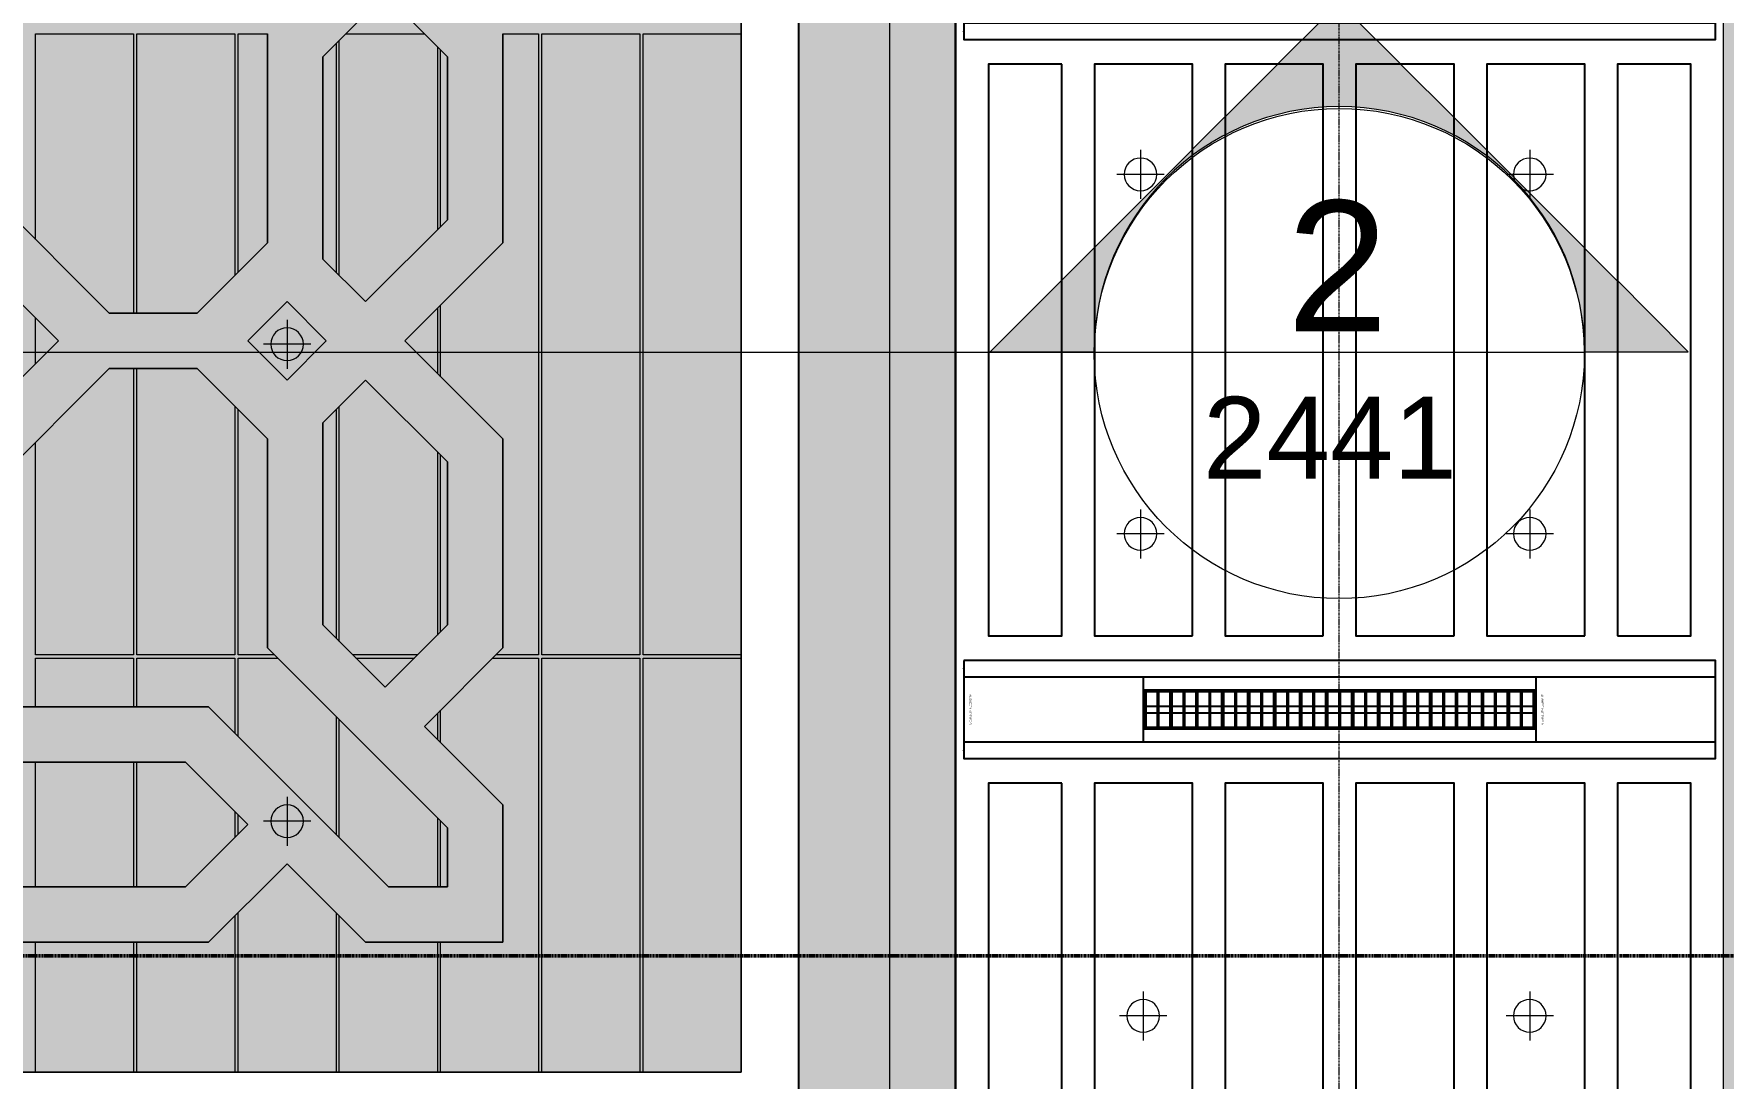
# Model space of a CAD drawing. Header units: millimetres. Extents: x -794334 to -714814, y -17806 to 22403.
# Drawn here: x -771477 to -766307, y 4766 to 7962 of the extents above; entities that cross this region are included whole.
import ezdxf
from ezdxf.enums import TextEntityAlignment as Align
from ezdxf.xclip import XClip

# ---------------------------------------------------------------- set-up
doc = ezdxf.new("R2010")
doc.units = ezdxf.units.MM
doc.header["$XCLIPFRAME"] = 0
doc.linetypes.add('DPA_Grid _ Level 100', pattern=[10, 5.5, -1.6, 1.3, -1.6])
for name, color, linetype in [('000 - WIPEOUT', 250, 'Continuous'), ('001 - ASCESSORIES', 251, 'Continuous'), ('A04_TUBE SERIES', 2, 'Continuous'), ('A11_ALU.SOLID SHEET', 2, 'Continuous')]:
    doc.layers.add(name, color=color, linetype=linetype)
for name, color, linetype, lineweight in [('A-ANNO-NOTE', 3, 'Continuous', 25), ('A-CLNG', 2, 'Continuous', 9), ('A-CLNG-PATT', 2, 'Continuous', 9), ('A-DETL-GENF', 2, 'Continuous', 9), ('A-GENM', 1, 'Continuous', 9), ('E-LITE-EQPM', 2, 'Continuous', 9), ('G-ANNO-SECL', 3, 'Continuous', 9), ('S-GRID', 251, 'Continuous', 9)]:
    doc.layers.add(name, color=color, linetype=linetype, lineweight=lineweight)
doc.styles.add('Arial', font='arial.ttf', dxfattribs={"height": 400})
doc.styles.add('Arial_1', font='arial.ttf', dxfattribs={"height": 250})

# ---------------------------------------------------------------- blocks, each defined once
blk = doc.blocks.new('DPA_AN_Section Line - UP-Left-16261544-4252-01 ENLARGED CONCOURSE LEVEL - REFLECTED CEILING PLAN - SHEET 3')
at = {"layer": 'A-ANNO-NOTE', "lineweight": 9}
h = blk.add_hatch(color=256, dxfattribs=at)
edge = h.paths.add_edge_path()
edge.add_arc((0, -0.028), 7.5, 180, 360)
edge.add_line((7.5, -0.028), (10.682, -0.028))
edge.add_line((10.682, -0.028), (0, -10.71))
edge.add_line((0, -10.71), (-10.682, -0.028))
edge.add_line((-10.682, -0.028), (-7.5, -0.028))
at = {"layer": 'A-ANNO-NOTE', "lineweight": 18}
for p, q in [((-7.5, 0), (7.5, 0)), ((-7.5, -0.028), (-10.682, -0.028)), ((-10.682, -0.028), (0, -10.71)), ((0, -10.71), (10.682, -0.028)), ((10.682, -0.028), (7.5, -0.028))]:
    blk.add_line(p, q, dxfattribs=at)
at = {"layer": 'A-ANNO-NOTE', "lineweight": 9}
blk.add_line((7.5, 0), (105, 0), dxfattribs=at)
at = {"layer": 'A-ANNO-NOTE', "lineweight": 18}
blk.add_circle((0, 0.028), 7.5, dxfattribs=at)
blk.add_arc((0, -0.028), 7.5, 180, 360, dxfattribs=at)
blk = doc.blocks.new('*U804')
at = {"layer": 'S-GRID', "linetype": 'DPA_Grid _ Level 100'}
blk.add_line((11400, -21385.5), (11400, 16671.4), dxfattribs=at)
blk = doc.blocks.new('PP19 Double Pattern Feature Ceiling - Type 1-18939262-4252-01 ENLARGED CONCOURSE LEVEL - REFLECTED CEILING PLAN - SHEET 3')
at = {"layer": 'A-GENM'}
h = blk.add_hatch(color=256, dxfattribs=at)
h.paths.add_polyline_path([(269.1, -1809.1), (1028.8, -1809.1), (1268.9, -1569), (1509.1, -1809.1), (2268.8, -1809.1), (2508.9, -1569), (2749.1, -1809.1), (3169.3, -1809.1), (3169.3, -1388.9), (2929.1, -1148.8), (3169.3, -908.7), (3169.3, -269), (2869.1, 31.2), (3169.3, 331.3), (3169.3, 971), (2929.1, 1211.2), (3169.3, 1451.3), (3169.3, 1871.5), (2749.1, 1871.5), (2508.9, 1631.4), (2268.8, 1871.5), (1509.1, 1871.5), (1268.9, 1631.4), (1028.8, 1871.5), (269.1, 1871.5), (28.9, 1631.4), (-211.2, 1871.5), (-970.9, 1871.5), (-1211.1, 1631.4), (-1451.2, 1871.5), (-2210.9, 1871.5), (-2451.1, 1631.4), (-2691.2, 1871.5), (-3111.4, 1871.5), (-3111.4, 1451.3), (-2871.3, 1211.2), (-3111.4, 971), (-3111.4, 331.3), (-2811.2, 31.2), (-3111.4, -269), (-3111.4, -908.7), (-2871.3, -1148.8), (-3111.4, -1388.9), (-3111.4, -1809.1), (-2691.2, -1809.1), (-2451.1, -1569), (-2210.9, -1809.1), (-1451.2, -1809.1), (-1211.1, -1569), (-970.9, -1809.1), (-211.2, -1809.1), (28.9, -1569), (103.9, -1643.9)])
h.paths.add_polyline_path([(339.4, -1639.3), (149, -1448.9), (339.4, -1258.5), (958.5, -1258.5), (1148.9, -1448.9), (958.5, -1639.3)])
h.paths.add_polyline_path([(2198.5, -1639.3), (1579.4, -1639.3), (1389, -1448.9), (1579.4, -1258.5), (2198.5, -1258.5), (2388.9, -1448.9), (2275.9, -1561.9)])
h.paths.add_polyline_path([(-1521.5, -1639.3), (-2140.6, -1639.3), (-2331, -1448.9), (-2140.6, -1258.5), (-1521.5, -1258.5), (-1331.1, -1448.9)])
h.paths.add_polyline_path([(-900.6, -1639.3), (-1091, -1448.9), (-900.6, -1258.5), (-281.5, -1258.5), (-91.1, -1448.9), (-281.5, -1639.3)])
h.paths.add_polyline_path([(2819.4, -1639.3), (2268.8, -1088.8), (1629.1, -1088.8), (1353.8, -813.5), (1353.8, -664.3), (1964.4, -53.7), (2233.7, -53.7), (2448.9, -269), (2448.9, -908.7), (2999.5, -1459.2), (2999.5, -1639.3)])
h.paths.add_polyline_path([(-2761.5, -1639.3), (-2941.6, -1639.3), (-2941.6, -1459.2), (-2391, -908.7), (-2391, -269), (-2175.8, -53.7), (-1906.5, -53.7), (-1295.9, -664.3), (-1295.9, -813.5), (-1571.2, -1088.8), (-2210.9, -1088.8)])
h.paths.add_polyline_path([(1268.9, -1328.9), (1088.9, -1148.8), (1268.9, -968.7), (1449, -1148.8)])
h.paths.add_polyline_path([(-1211.1, -1328.9), (-1391.1, -1148.8), (-1211.1, -968.7), (-1031, -1148.8)])
h.paths.add_polyline_path([(28.9, -1328.9), (-151.1, -1148.8), (28.9, -968.7), (209, -1148.8), (103.9, -1254)])
h.paths.add_polyline_path([(908.8, -1088.8), (389.1, -1088.8), (113.8, -813.5), (113.8, -583.7), (608.6, -88.9), (1184.1, -664.3), (1184.1, -813.5)])
h.paths.add_polyline_path([(-331.2, -1088.8), (-850.9, -1088.8), (-1126.2, -813.5), (-1126.2, -664.3), (-550.7, -88.9), (-55.9, -583.7), (-55.9, -813.5)])
h.paths.add_polyline_path([(2809.1, -1028.7), (2618.7, -838.3), (2618.7, -219.2), (2749.1, -88.9), (2999.5, -339.3), (2999.5, -838.3)])
h.paths.add_polyline_path([(-2751.2, -1028.7), (-2941.6, -838.3), (-2941.6, -339.3), (-2691.2, -88.9), (-2560.8, -219.2), (-2560.8, -838.3)])
h.paths.add_polyline_path([(1268.9, -509.1), (728.7, 31.2), (1268.9, 571.4), (1809.2, 31.2)])
h.paths.add_polyline_path([(-1211.1, -509.1), (-1751.3, 31.2), (-1211.1, 571.4), (-670.8, 31.2)])
h.paths.add_polyline_path([(28.9, -428.4), (-430.7, 31.2), (28.9, 490.8), (488.6, 31.2), (103.9, -353.5)])
h.paths.add_polyline_path([(2508.9, -88.9), (2388.9, 31.2), (2508.9, 151.2), (2629, 31.2)])
h.paths.add_polyline_path([(-2451.1, -88.9), (-2571.1, 31.2), (-2451.1, 151.2), (-2331, 31.2)])
h.paths.add_polyline_path([(1964.4, 116.1), (1353.8, 726.7), (1353.8, 875.8), (1629.1, 1151.1), (2268.8, 1151.1), (2819.4, 1701.7), (2999.5, 1701.7), (2999.5, 1521.6), (2448.9, 971), (2448.9, 331.3), (2233.7, 116.1)])
h.paths.add_polyline_path([(-2068.2, 116.1), (-2175.8, 116.1), (-2391, 331.3), (-2391, 971), (-2941.6, 1521.6), (-2941.6, 1701.7), (-2761.5, 1701.7), (-2210.9, 1151.1), (-1571.2, 1151.1), (-1295.9, 875.8), (-1295.9, 726.7), (-1906.5, 116.1)])
h.paths.add_polyline_path([(608.6, 151.2), (113.8, 646), (113.8, 875.8), (389.1, 1151.1), (908.8, 1151.1), (1184.1, 875.8), (1184.1, 726.7)])
h.paths.add_polyline_path([(2749.1, 151.2), (2618.7, 281.6), (2618.7, 900.7), (2809.1, 1091.1), (2999.5, 900.7), (2999.5, 401.7)])
h.paths.add_polyline_path([(-550.7, 151.2), (-1126.2, 726.7), (-1126.2, 875.8), (-850.9, 1151.1), (-331.2, 1151.1), (-55.9, 875.8), (-55.9, 646)])
h.paths.add_polyline_path([(-2691.2, 151.2), (-2941.6, 401.7), (-2941.6, 900.7), (-2751.2, 1091.1), (-2560.8, 900.7), (-2560.8, 281.6)])
h.paths.add_polyline_path([(1268.9, 1031.1), (1088.9, 1211.2), (1268.9, 1391.2), (1449, 1211.2)])
h.paths.add_polyline_path([(28.9, 1031.1), (-151.1, 1211.2), (28.9, 1391.2), (209, 1211.2), (103.9, 1106)])
h.paths.add_polyline_path([(-1211.1, 1031.1), (-1391.1, 1211.2), (-1211.1, 1391.2), (-1031, 1211.2)])
h.paths.add_polyline_path([(339.4, 1320.9), (149, 1511.3), (339.4, 1701.7), (958.5, 1701.7), (1148.9, 1511.3), (958.5, 1320.9)])
h.paths.add_polyline_path([(2198.5, 1320.9), (1579.4, 1320.9), (1389, 1511.3), (1579.4, 1701.7), (2198.5, 1701.7), (2388.9, 1511.3), (2275.9, 1398.3)])
h.paths.add_polyline_path([(-281.5, 1320.9), (-900.6, 1320.9), (-1091, 1511.3), (-900.6, 1701.7), (-281.5, 1701.7), (-91.1, 1511.3)])
h.paths.add_polyline_path([(-2140.6, 1320.9), (-2331, 1511.3), (-2140.6, 1701.7), (-1521.5, 1701.7), (-1331.1, 1511.3), (-1521.5, 1320.9), (-2068.2, 1320.9)])
for p, q in [((2618.7, 900.7), (2809.1, 1091.1)), ((2809.1, 1091.1), (2618.7, 900.7)), ((2809.1, 1091.1), (2999.5, 900.7)), ((2999.5, 900.7), (2809.1, 1091.1)), ((2448.9, 971), (2448.9, 331.3)), ((2448.9, 331.3), (2448.9, 971)), ((3169.3, 331.3), (3169.3, 971)), ((3169.3, 971), (3169.3, 331.3)), ((2618.7, 281.6), (2618.7, 900.7)), ((2618.7, 900.7), (2618.7, 281.6)), ((2999.5, 900.7), (2999.5, 401.7)), ((2999.5, 401.7), (2999.5, 900.7)), ((1964.4, 116.1), (1353.8, 726.7)), ((1353.8, 726.7), (1964.4, 116.1)), ((1268.9, 571.4), (1809.2, 31.2)), ((1809.2, 31.2), (1268.9, 571.4)), ((2999.5, 401.7), (2749.1, 151.2)), ((2749.1, 151.2), (2999.5, 401.7)), ((2448.9, 331.3), (2233.7, 116.1)), ((2233.7, 116.1), (2448.9, 331.3)), ((2869.1, 31.2), (3169.3, 331.3)), ((3169.3, 331.3), (2869.1, 31.2)), ((2749.1, 151.2), (2618.7, 281.6)), ((2618.7, 281.6), (2749.1, 151.2)), ((2233.7, 116.1), (1964.4, 116.1)), ((1964.4, 116.1), (2233.7, 116.1)), ((2388.9, 31.2), (2508.9, 151.2)), ((2508.9, 151.2), (2388.9, 31.2)), ((2508.9, 151.2), (2629, 31.2)), ((2629, 31.2), (2508.9, 151.2)), ((1809.2, 31.2), (1268.9, -509.1)), ((1268.9, -509.1), (1809.2, 31.2)), ((2508.9, -88.9), (2388.9, 31.2)), ((2388.9, 31.2), (2508.9, -88.9)), ((2629, 31.2), (2508.9, -88.9)), ((2508.9, -88.9), (2629, 31.2)), ((3169.3, -269), (2869.1, 31.2)), ((2869.1, 31.2), (3169.3, -269)), ((1353.8, -664.3), (1964.4, -53.7)), ((1964.4, -53.7), (1353.8, -664.3)), ((1964.4, -53.7), (2233.7, -53.7)), ((2233.7, -53.7), (1964.4, -53.7)), ((2233.7, -53.7), (2448.9, -269)), ((2448.9, -269), (2233.7, -53.7)), ((2618.7, -219.2), (2749.1, -88.9)), ((2749.1, -88.9), (2618.7, -219.2)), ((2749.1, -88.9), (2999.5, -339.3)), ((2999.5, -339.3), (2749.1, -88.9)), ((2618.7, -838.3), (2618.7, -219.2)), ((2618.7, -219.2), (2618.7, -838.3)), ((2448.9, -269), (2448.9, -908.7)), ((2448.9, -908.7), (2448.9, -269)), ((3169.3, -908.7), (3169.3, -269)), ((3169.3, -269), (3169.3, -908.7)), ((2999.5, -339.3), (2999.5, -838.3)), ((2999.5, -838.3), (2999.5, -339.3)), ((2809.1, -1028.7), (2618.7, -838.3)), ((2618.7, -838.3), (2809.1, -1028.7)), ((2999.5, -838.3), (2809.1, -1028.7)), ((2809.1, -1028.7), (2999.5, -838.3)), ((2448.9, -908.7), (2999.5, -1459.2)), ((2999.5, -1459.2), (2448.9, -908.7)), ((2929.1, -1148.8), (3169.3, -908.7)), ((3169.3, -908.7), (2929.1, -1148.8)), ((2268.8, -1088.8), (1629.1, -1088.8)), ((1629.1, -1088.8), (2268.8, -1088.8)), ((2819.4, -1639.3), (2268.8, -1088.8)), ((2268.8, -1088.8), (2819.4, -1639.3)), ((3169.3, -1388.9), (2929.1, -1148.8)), ((2929.1, -1148.8), (3169.3, -1388.9)), ((1579.4, -1258.5), (2198.5, -1258.5)), ((2198.5, -1258.5), (1579.4, -1258.5)), ((2198.5, -1258.5), (2388.9, -1448.9)), ((2388.9, -1448.9), (2198.5, -1258.5)), ((3169.3, -1809.1), (3169.3, -1388.9)), ((3169.3, -1388.9), (3169.3, -1809.1)), ((2388.9, -1448.9), (2198.5, -1639.3)), ((2198.5, -1639.3), (2388.9, -1448.9)), ((2999.5, -1459.2), (2999.5, -1639.3)), ((2999.5, -1639.3), (2999.5, -1459.2)), ((2268.8, -1809.1), (2508.9, -1569)), ((2508.9, -1569), (2268.8, -1809.1)), ((2508.9, -1569), (2749.1, -1809.1)), ((2749.1, -1809.1), (2508.9, -1569)), ((2198.5, -1639.3), (1579.4, -1639.3)), ((1579.4, -1639.3), (2198.5, -1639.3)), ((2999.5, -1639.3), (2819.4, -1639.3)), ((2819.4, -1639.3), (2999.5, -1639.3)), ((1509.1, -1809.1), (2268.8, -1809.1)), ((2268.8, -1809.1), (1509.1, -1809.1)), ((2749.1, -1809.1), (3169.3, -1809.1)), ((3169.3, -1809.1), (2749.1, -1809.1))]:
    blk.add_line(p, q, dxfattribs=at)
blk = doc.blocks.new('Curved Concourse Ceiling5 - Curved Concourse Ceiling-12515229-4252-01 ENLARGED CONCOURSE LEVEL - REFLECTED CEILING PLAN - SHEET 3')
at = {"layer": 'A-GENM'}
h = blk.add_hatch(color=256, dxfattribs=at)
h.paths.add_polyline_path([(-768763.3, 4129), (-768657.5, 4129), (-768657.5, 9894), (-777707.5, 9894), (-777707.4, 4129), (-769849.3, 4129)])
h.paths.add_polyline_path([(-768857.5, 4329), (-777507.5, 4329), (-777507.5, 9694), (-768857.5, 9694), (-768857.5, 4419.9)])
blk.add_hatch(color=256, dxfattribs=at).paths.add_polyline_path([(-768857.5, 4329), (-768857.5, 9694), (-769137.5, 9414), (-769137.5, 4609), (-768896, 4367.5)])
for p, q in [((-768657.5, 9894), (-768657.5, 4129)), ((-768657.5, 4129), (-768657.5, 9894)), ((-768857.5, 4329), (-768857.5, 9694)), ((-768857.5, 4329), (-768857.5, 9694)), ((-769137.5, 9414), (-769137.5, 4609)), ((-769137.5, 4609), (-769137.5, 9414))]:
    blk.add_line(p, q, dxfattribs=at)
blk = doc.blocks.new('Curved Concourse Ceiling6 - Curved Concourse Ceiling-12515612-4252-01 ENLARGED CONCOURSE LEVEL - REFLECTED CEILING PLAN - SHEET 3')
at = {"layer": 'A-GENM'}
h = blk.add_hatch(color=256, dxfattribs=at)
h.paths.add_polyline_path([(-757257.5, 4129), (-757257.5, 9894), (-766307.5, 9893.7), (-766307.4, 4129), (-757903.1, 4129)])
h.paths.add_polyline_path([(-757903.1, 4329), (-766107.5, 4329), (-766107.5, 9694), (-757457.5, 9694), (-757457.5, 4329)])
blk.add_line((-766307.5, 9894), (-766307.5, 4129), dxfattribs=at)
blk.add_line((-766307.5, 9894), (-766307.5, 4129), dxfattribs=at)
blk = doc.blocks.new('*U1029')
at = {"layer": 'A-CLNG-PATT', "lineweight": 25}
h = blk.add_hatch(dxfattribs=at)
h.set_pattern_fill('FP_7', color=256, style=0, pattern_type=2)
h.set_pattern_definition([(270.014, (32547.63, -8158.4), (155.663, -155.587), [37.733, -273.517]), (270.014, (32527.63, -8150.12), (155.663, -155.587), [46.017, -265.233]), (180.014, (32593.66, -8216.12), (-155.663, 155.587), [46.017, -265.233]), (180.014, (32585.37, -8196.12), (-155.663, 155.587), [37.733, -273.517]), (225.014, (32601.3, -8180.18), (-155.663, 155.587), [22.539, -197.548]), (225.014, (32615.45, -8194.32), (-155.663, 155.587), [30.823, -189.264]), (135.014, (32637.25, -8216.11), (155.587, 155.663), [30.823, -189.264]), (135.014, (32645.53, -8196.1), (155.587, 155.663), [22.539, -197.548]), (180.014, (32683.26, -8196.1), (-155.663, 155.587), [37.733, -273.517]), (180.014, (32683.27, -8216.1), (-155.663, 155.587), [46.017, -265.233]), (270.014, (32703.25, -8150.08), (155.663, -155.587), [46.017, -265.233]), (270.014, (32683.25, -8158.37), (155.663, -155.587), [37.733, -273.517]), (135.014, (32683.25, -8158.37), (155.587, 155.663), [22.539, -197.548]), (135.014, (32703.25, -8150.08), (155.587, 155.663), [30.823, -189.264]), (225.014, (32703.24, -8106.49), (-155.663, 155.587), [30.823, -189.264]), (225.014, (32683.24, -8098.2), (-155.663, 155.587), [22.539, -197.548]), (270.014, (32683.23, -8060.47), (155.663, -155.587), [37.733, -273.517]), (270.014, (32703.23, -8060.47), (155.663, -155.587), [46.017, -265.233]), (180.014, (32683.23, -8040.47), (-155.663, 155.587), [46.017, -265.233]), (180.014, (32683.23, -8060.47), (-155.663, 155.587), [37.733, -273.517]), (225.014, (32645.5, -8060.48), (-155.663, 155.587), [22.539, -197.548]), (225.014, (32637.2, -8040.49), (-155.663, 155.587), [30.823, -189.264]), (315.014, (32593.62, -8040.5), (155.587, 155.663), [30.823, -189.264]), (315.014, (32585.34, -8060.5), (155.587, 155.663), [22.539, -197.548]), (180.014, (32585.34, -8060.5), (-155.663, 155.587), [37.733, -273.517]), (180.014, (32593.62, -8040.5), (-155.663, 155.587), [46.017, -265.233]), (270.014, (32527.6, -8060.51), (155.663, -155.587), [46.017, -265.233]), (270.014, (32547.6, -8060.5), (155.663, -155.587), [37.733, -273.517]), (315.014, (32547.61, -8098.24), (155.587, 155.663), [22.539, -197.548]), (315.014, (32527.62, -8106.53), (155.587, 155.663), [30.823, -189.264]), (225.014, (32549.42, -8128.32), (-155.663, 155.587), [30.823, -189.264]), (225.014, (32563.56, -8142.46), (-155.663, 155.587), [22.539, -197.548]), (225.014, (32601.28, -8076.43), (-155.663, 155.587), [53.362, -166.725]), (225.014, (32615.42, -8090.57), (-155.663, 155.587), [53.362, -166.725]), (225.014, (32653.17, -8128.3), (-155.663, 155.587), [53.362, -166.725]), (225.014, (32667.31, -8142.43), (-155.663, 155.587), [53.362, -166.725]), (315.014, (32563.56, -8142.46), (155.587, 155.663), [53.362, -166.725]), (315.014, (32577.7, -8128.31), (155.587, 155.663), [53.362, -166.725]), (135.014, (32653.17, -8128.3), (155.587, 155.663), [53.362, -166.725]), (135.014, (32667.3, -8114.15), (155.587, 155.663), [53.362, -166.725])])
h.paths.add_polyline_path([(1829.9, 1205), (9569.9, 1205), (9569.9, 5660), (1829.9, 5660), (1829.9, 1504.9)])
h.paths.add_polyline_path([(7180.2, 1602.8), (6940.1, 1842.9), (6700, 1602.8), (5940.2, 1602.8), (5700.1, 1842.9), (5460, 1602.8), (4700.2, 1602.8), (4460.1, 1842.9), (4220, 1602.8), (3460.2, 1602.8), (3220.1, 1842.9), (2980, 1602.8), (2559.8, 1602.8), (2559.8, 2023), (2799.9, 2263.1), (2559.8, 2503.2), (2559.8, 3142.9), (2859.9, 3443), (2559.8, 3743.2), (2559.8, 4382.9), (2799.9, 4623), (2559.8, 4863.1), (2559.8, 5283.3), (2980, 5283.3), (3220.1, 5043.2), (3460.2, 5283.3), (4220, 5283.3), (4460.1, 5043.2), (4700.2, 5283.3), (5460, 5283.3), (5700.1, 5043.2), (5940.2, 5283.3), (6700, 5283.3), (6940.1, 5043.2), (7180.2, 5283.3), (7940, 5283.3), (8180.1, 5043.2), (8420.2, 5283.3), (8840.4, 5283.3), (8840.4, 4863.1), (8600.3, 4623), (8840.4, 4382.9), (8840.4, 3743.2), (8540.3, 3443), (8840.4, 3142.9), (8840.4, 2503.2), (8600.3, 2263.1), (8840.4, 2023), (8840.4, 1602.8), (8420.2, 1602.8), (8180.1, 1842.9), (7940, 1602.8), (7250.5, 1602.8)])
h.paths.add_polyline_path([(7635.6, 1772.5), (7869.6, 1772.5), (8060, 1962.9), (7869.6, 2153.3), (7250.5, 2153.3), (7060.1, 1962.9), (7250.5, 1772.5), (7480.3, 1772.5)])
h.paths.add_polyline_path([(6629.6, 1772.5), (6820, 1962.9), (6629.6, 2153.3), (6010.5, 2153.3), (5820.1, 1962.9), (6010.5, 1772.5), (6579.9, 1772.5)])
h.paths.add_polyline_path([(5120.4, 1772.5), (5389.6, 1772.5), (5580, 1962.9), (5389.6, 2153.3), (4770.5, 2153.3), (4580.1, 1962.9), (4770.5, 1772.5), (4820.3, 1772.5)])
h.paths.add_polyline_path([(3919.8, 1772.5), (4149.6, 1772.5), (4340, 1962.9), (4149.6, 2153.3), (3530.5, 2153.3), (3340.1, 1962.9), (3530.5, 1772.5), (3764.6, 1772.5)])
h.paths.add_polyline_path([(8670.6, 1772.5), (8670.6, 1952.6), (8120.1, 2503.2), (8120.1, 3142.9), (7904.8, 3358.2), (7635.6, 3358.2), (7025, 2747.6), (7025, 2598.4), (7300.3, 2323.1), (7940, 2323.1), (8490.5, 1772.5)])
h.paths.add_polyline_path([(2729.6, 1772.5), (2909.6, 1772.5), (3460.2, 2323.1), (4099.9, 2323.1), (4375.2, 2598.4), (4375.2, 2747.6), (3764.6, 3358.2), (3495.4, 3358.2), (3280.1, 3142.9), (3280.1, 2503.2), (2729.6, 1952.6)])
h.paths.add_polyline_path([(4460.1, 2083), (4640.2, 2263.1), (4460.1, 2443.2), (4280, 2263.1), (4375.2, 2167.9)])
h.paths.add_polyline_path([(6940.1, 2083), (7120.2, 2263.1), (6940.1, 2443.2), (6760, 2263.1), (6861, 2162.1)])
h.paths.add_polyline_path([(5700.1, 2083), (5880.2, 2263.1), (5700.1, 2443.2), (5520, 2263.1), (5615.2, 2167.9)])
h.paths.add_polyline_path([(6279.8, 2323.1), (6579.9, 2323.1), (6855.2, 2598.4), (6855.2, 2747.6), (6279.8, 3323), (5785, 2828.2), (5785, 2598.4), (6060.3, 2323.1)])
h.paths.add_polyline_path([(5161.6, 2323.1), (5339.9, 2323.1), (5615.2, 2598.4), (5615.2, 2828.2), (5120.4, 3323), (4545, 2747.6), (4545, 2598.4), (4820.3, 2323.1), (5120.4, 2323.1)])
h.paths.add_polyline_path([(8480.2, 2383.1), (8670.6, 2573.5), (8670.6, 3072.6), (8420.2, 3323), (8289.8, 3192.6), (8289.8, 2573.5), (8360.2, 2503.2)])
h.paths.add_polyline_path([(2919.9, 2383.1), (3110.3, 2573.5), (3110.3, 3192.6), (2980, 3323), (2729.6, 3072.6), (2729.6, 2573.5), (2909.6, 2393.4)])
h.paths.add_polyline_path([(6940.1, 2902.8), (7480.3, 3443), (6940.1, 3983.3), (6399.8, 3443), (6861, 2981.9)])
h.paths.add_polyline_path([(4460.1, 2902.8), (5000.3, 3443), (4460.1, 3983.3), (3919.8, 3443), (4375.2, 2987.7)])
h.paths.add_polyline_path([(5700.1, 2983.4), (6159.7, 3443), (5700.1, 3902.7), (5240.5, 3443), (5615.2, 3068.3)])
h.paths.add_polyline_path([(8180.1, 3323), (8300.1, 3443), (8180.1, 3563.1), (8060, 3443), (8144.9, 3358.2)])
h.paths.add_polyline_path([(3220.1, 3323), (3340.1, 3443), (3220.1, 3563.1), (3100, 3443), (3110.3, 3432.7)])
h.paths.add_polyline_path([(7904.8, 3527.9), (8120.1, 3743.2), (8120.1, 4382.9), (8670.6, 4933.5), (8670.6, 5113.5), (8490.5, 5113.5), (7940, 4563), (7300.3, 4563), (7025, 4287.7), (7025, 4138.5), (7635.6, 3527.9)])
h.paths.add_polyline_path([(3495.4, 3527.9), (3764.6, 3527.9), (4375.2, 4138.5), (4375.2, 4287.7), (4099.9, 4563), (3460.2, 4563), (2909.6, 5113.5), (2729.6, 5113.5), (2729.6, 4933.5), (3280.1, 4382.9), (3280.1, 3743.2), (3460.2, 3563.1)])
h.paths.add_polyline_path([(6279.8, 3563.1), (6855.2, 4138.5), (6855.2, 4287.7), (6579.9, 4563), (6060.3, 4563), (5785, 4287.7), (5785, 4057.9), (6159.7, 3683.2)])
h.paths.add_polyline_path([(8420.2, 3563.1), (8670.6, 3813.5), (8670.6, 4312.6), (8480.2, 4503), (8289.8, 4312.6), (8289.8, 3693.5), (8300.1, 3683.2)])
h.paths.add_polyline_path([(5120.4, 3563.1), (5615.2, 4057.9), (5615.2, 4287.7), (5339.9, 4563), (4820.3, 4563), (4545, 4287.7), (4545, 4138.5), (5000.3, 3683.2)])
h.paths.add_polyline_path([(2980, 3563.1), (3110.3, 3693.5), (3110.3, 4312.6), (2919.9, 4503), (2729.6, 4312.6), (2729.6, 3813.5), (2859.9, 3683.2)])
h.paths.add_polyline_path([(5700.1, 4442.9), (5880.2, 4623), (5700.1, 4803.1), (5520, 4623), (5615.2, 4527.8)])
h.paths.add_polyline_path([(4460.1, 4442.9), (4640.2, 4623), (4460.1, 4803.1), (4280, 4623), (4375.2, 4527.8)])
h.paths.add_polyline_path([(6940.1, 4442.9), (7120.2, 4623), (6940.1, 4803.1), (6760, 4623), (6861, 4522)])
h.paths.add_polyline_path([(6168.3, 4732.8), (6629.6, 4732.8), (6820, 4923.2), (6629.6, 5113.5), (6010.5, 5113.5), (5820.1, 4923.2), (6010.5, 4732.8), (6060.3, 4732.8)])
h.paths.add_polyline_path([(7300.3, 4732.8), (7869.6, 4732.8), (8060, 4923.2), (7869.6, 5113.5), (7250.5, 5113.5), (7060.1, 4923.2), (7250.5, 4732.8)])
h.paths.add_polyline_path([(5339.9, 4732.8), (5389.6, 4732.8), (5580, 4923.2), (5389.6, 5113.5), (4770.5, 5113.5), (4580.1, 4923.2), (4770.5, 4732.8), (4820.3, 4732.8)])
h.paths.add_polyline_path([(3530.5, 4732.8), (4149.6, 4732.8), (4340, 4923.2), (4149.6, 5113.5), (3530.5, 5113.5), (3340.1, 4923.2), (3460.2, 4803.1)])
at = {"layer": 'A-CLNG'}
for p, q in [((9569.9, 1205), (9569.9, 5660)), ((9569.9, 5660), (9569.9, 1205)), ((7409.9, 3753.6), (7409.9, 4382.5)), ((7409.9, 4382.5), (7709.9, 4382.5)), ((7709.9, 4382.5), (7709.9, 3527.9)), ((7719.9, 3527.9), (7719.9, 4382.5)), ((7719.9, 4382.5), (8019.9, 4382.5)), ((8019.9, 4382.5), (8019.9, 3643)), ((8029.9, 3653), (8029.9, 4382.5)), ((8029.9, 4382.5), (8120.1, 4382.5)), ((8329.9, 4352.6), (8329.9, 3653.4)), ((8339.9, 3643.4), (8339.9, 4362.6)), ((8359.8, 4382.5), (8600.7, 4382.5)), ((8639.9, 4343.3), (8639.9, 3782.8)), ((8840.4, 4382.5), (8949.9, 4382.5)), ((8949.9, 4382.5), (8949.9, 2482.5)), ((8959.9, 2482.5), (8959.9, 4382.5)), ((8959.9, 4382.5), (9259.9, 4382.5)), ((9259.9, 4382.5), (9259.9, 2482.5)), ((9269.9, 2482.5), (9269.9, 4382.5)), ((9269.9, 4382.5), (9569.9, 4382.5)), ((9569.9, 2482.5), (9569.9, 4382.5)), ((9569.9, 4382.5), (9569.9, 2482.5)), ((8649.9, 3792.8), (8649.9, 4333.3)), ((8639.9, 3542.7), (8639.9, 3343.4)), ((8649.9, 3333.4), (8649.9, 3552.7)), ((7409.9, 3372.6), (7409.9, 3513.5)), ((7709.9, 3358.2), (7709.9, 2482.5)), ((7719.9, 2482.5), (7719.9, 3358.2)), ((8019.9, 3243.1), (8019.9, 2482.5)), ((8029.9, 2482.5), (8029.9, 3233.1)), ((8329.9, 3232.7), (8329.9, 2533.5)), ((8339.9, 2523.5), (8339.9, 3242.7)), ((7409.9, 2482.5), (7409.9, 3132.5)), ((8639.9, 3103.3), (8639.9, 2542.8)), ((8649.9, 2552.8), (8649.9, 3093.3)), ((7709.9, 2482.5), (7409.9, 2482.5)), ((8019.9, 2482.5), (7719.9, 2482.5)), ((8140.7, 2482.5), (8029.9, 2482.5)), ((8579.6, 2482.5), (8380.9, 2482.5)), ((8949.9, 2482.5), (8819.7, 2482.5)), ((9259.9, 2482.5), (8959.9, 2482.5)), ((9569.9, 2482.5), (9269.9, 2482.5)), ((7409.9, 2323.1), (7409.9, 2472.5)), ((7409.9, 2472.5), (7709.9, 2472.5)), ((7709.9, 2472.5), (7709.9, 2323.1)), ((7719.9, 2323.1), (7719.9, 2472.5)), ((7719.9, 2472.5), (8019.9, 2472.5)), ((8019.9, 2472.5), (8019.9, 2243.2)), ((8029.9, 2233.2), (8029.9, 2472.5)), ((8029.9, 2472.5), (8150.7, 2472.5)), ((8390.9, 2472.5), (8569.6, 2472.5)), ((8809.7, 2472.5), (8949.9, 2472.5)), ((8949.9, 2472.5), (8949.9, 1205)), ((8959.9, 1205), (8959.9, 2472.5)), ((8959.9, 2472.5), (9259.9, 2472.5)), ((9259.9, 2472.5), (9259.9, 1205)), ((9269.9, 1205), (9269.9, 2472.5)), ((9269.9, 2472.5), (9569.9, 2472.5)), ((9569.9, 1205), (9569.9, 2472.5)), ((9569.9, 2472.5), (9569.9, 1205)), ((8329.9, 2293.4), (8329.9, 1933.2)), ((8339.9, 1923.2), (8339.9, 2283.4)), ((8639.9, 2302.7), (8639.9, 2223.5)), ((8649.9, 2213.5), (8649.9, 2312.7)), ((7409.9, 1772.5), (7409.9, 2153.3)), ((7709.9, 2153.3), (7709.9, 1772.5)), ((7719.9, 1772.5), (7719.9, 2153.3)), ((8019.9, 2003.1), (8019.9, 1922.8)), ((8029.9, 1932.8), (8029.9, 1993.1)), ((8639.9, 1983.4), (8639.9, 1772.5)), ((8649.9, 1772.5), (8649.9, 1973.4)), ((8019.9, 1682.7), (8019.9, 1205)), ((8029.9, 1205), (8029.9, 1692.7)), ((8329.9, 1693.1), (8329.9, 1205)), ((8339.9, 1205), (8339.9, 1683.1)), ((7409.9, 1205), (7409.9, 1602.8)), ((7709.9, 1602.8), (7709.9, 1205)), ((7719.9, 1205), (7719.9, 1602.8)), ((8639.9, 1602.8), (8639.9, 1205)), ((8649.9, 1205), (8649.9, 1602.8)), ((1829.9, 1205), (9569.9, 1205)), ((9569.9, 1205), (1829.9, 1205)), ((7409.9, 1205), (7709.9, 1205)), ((7709.9, 1205), (7409.9, 1205)), ((7719.9, 1205), (8019.9, 1205)), ((8019.9, 1205), (7719.9, 1205)), ((8029.9, 1205), (8329.9, 1205)), ((8329.9, 1205), (8029.9, 1205)), ((8339.9, 1205), (8639.9, 1205)), ((8639.9, 1205), (8339.9, 1205)), ((8649.9, 1205), (8949.9, 1205)), ((8949.9, 1205), (8649.9, 1205)), ((8959.9, 1205), (9259.9, 1205)), ((9259.9, 1205), (8959.9, 1205)), ((9269.9, 1205), (9569.9, 1205)), ((9569.9, 1205), (9269.9, 1205))]:
    blk.add_line(p, q, dxfattribs=at)
at = {"layer": 'A-GENM'}
for name, p in [('Curved Concourse Ceiling5 - Curved Concourse Ceiling-12515229-4252-01 ENLARGED CONCOURSE LEVEL - REFLECTED CEILING PLAN - SHEET 3', (778882.4, -3579)), ('Curved Concourse Ceiling6 - Curved Concourse Ceiling-12515612-4252-01 ENLARGED CONCOURSE LEVEL - REFLECTED CEILING PLAN - SHEET 3', (778882.4, -3579)), ('PP19 Double Pattern Feature Ceiling - Type 1-18939262-4252-01 ENLARGED CONCOURSE LEVEL - REFLECTED CEILING PLAN - SHEET 3', (5671.1, 3411.9))]:
    blk.add_blockref(name, p, dxfattribs=at)
blk = doc.blocks.new('*U1037')
at = {"color": 1}
blk.add_wipeout([(600, -60), (-600, -60), (-600, 60), (600, 60)], dxfattribs=at).dxf.layer = '000 - WIPEOUT'
at = {"layer": '001 - ASCESSORIES', "color": 0}
blk.add_lwpolyline([(600, -60), (-600, -60), (-600, 60), (600, 60)], close=True, dxfattribs=at)
at = {"layer": '001 - ASCESSORIES'}
for points in [[(-593.5, -55), (-598.5, -55), (-598.5, 55), (-593.5, 55)], [(595, -55), (-595, -55), (-595, 55), (595, 55)], [(-558.8, -55), (-553.8, -55), (-553.8, 55), (-558.8, 55)], [(-514, -55), (-519, -55), (-519, 55), (-514, 55)], [(-479.3, -55), (-474.3, -55), (-474.3, 55), (-479.3, 55)], [(-434.6, -55), (-439.6, -55), (-439.6, 55), (-434.6, 55)], [(-399.8, -55), (-394.8, -55), (-394.8, 55), (-399.8, 55)], [(-355.1, -55), (-360.1, -55), (-360.1, 55), (-355.1, 55)], [(-320.4, -55), (-315.4, -55), (-315.4, 55), (-320.4, 55)], [(-275.6, -55), (-280.6, -55), (-280.6, 55), (-275.6, 55)], [(-240.9, -55), (-235.9, -55), (-235.9, 55), (-240.9, 55)], [(-196.2, -55), (-201.2, -55), (-201.2, 55), (-196.2, 55)], [(-161.4, -55), (-156.4, -55), (-156.4, 55), (-161.4, 55)], [(-116.7, -55), (-121.7, -55), (-121.7, 55), (-116.7, 55)], [(-82, -55), (-77, -55), (-77, 55), (-82, 55)], [(-37.2, -55), (-42.2, -55), (-42.2, 55), (-37.2, 55)], [(-2.5, -55), (2.5, -55), (2.5, 55), (-2.5, 55)], [(42.2, -55), (37.2, -55), (37.2, 55), (42.2, 55)], [(77, -55), (82, -55), (82, 55), (77, 55)], [(121.7, -55), (116.7, -55), (116.7, 55), (121.7, 55)], [(156.4, -55), (161.4, -55), (161.4, 55), (156.4, 55)], [(201.2, -55), (196.2, -55), (196.2, 55), (201.2, 55)], [(235.9, -55), (240.9, -55), (240.9, 55), (235.9, 55)], [(280.6, -55), (275.6, -55), (275.6, 55), (280.6, 55)], [(315.4, -55), (320.4, -55), (320.4, 55), (315.4, 55)], [(360.1, -55), (355.1, -55), (355.1, 55), (360.1, 55)], [(394.8, -55), (399.8, -55), (399.8, 55), (394.8, 55)], [(439.6, -55), (434.6, -55), (434.6, 55), (439.6, 55)], [(474.3, -55), (479.3, -55), (479.3, 55), (474.3, 55)], [(519, -55), (514, -55), (514, 55), (519, 55)], [(553.8, -55), (558.8, -55), (558.8, 55), (553.8, 55)], [(598.5, -55), (593.5, -55), (593.5, 55), (598.5, 55)]]:
    blk.add_lwpolyline(points, close=True, dxfattribs=at)
for points in [[(-593.5, 10), (-558.8, 10)], [(-553.8, 10), (-519, 10)], [(-514, 10), (-479.3, 10)], [(-474.3, 10), (-439.6, 10)], [(-434.6, 10), (-399.8, 10)], [(-394.8, 10), (-360.1, 10)], [(-355.1, 10), (-320.4, 10)], [(-315.4, 10), (-280.6, 10)], [(-275.6, 10), (-240.9, 10)], [(-235.9, 10), (-201.2, 10)], [(-196.2, 10), (-161.4, 10)], [(-156.4, 10), (-121.7, 10)], [(-116.7, 10), (-82, 10)], [(-77, 10), (-42.2, 10)], [(-37.2, 10), (-2.5, 10)], [(2.5, 10), (37.2, 10)], [(42.2, 10), (77, 10)], [(82, 10), (116.7, 10)], [(121.7, 10), (156.4, 10)], [(161.4, 10), (196.2, 10)], [(201.2, 10), (235.9, 10)], [(240.9, 10), (275.6, 10)], [(280.6, 10), (315.4, 10)], [(320.4, 10), (355.1, 10)], [(360.1, 10), (394.8, 10)], [(399.8, 10), (434.6, 10)], [(439.6, 10), (474.3, 10)], [(479.3, 10), (514, 10)], [(519, 10), (553.8, 10)], [(558.8, 10), (593.5, 10)], [(-593.5, -10), (-558.8, -10)], [(-553.8, -10), (-519, -10)], [(-514, -10), (-479.3, -10)], [(-474.3, -10), (-439.6, -10)], [(-434.6, -10), (-399.8, -10)], [(-394.8, -10), (-360.1, -10)], [(-355.1, -10), (-320.4, -10)], [(-315.4, -10), (-280.6, -10)], [(-275.6, -10), (-240.9, -10)], [(-235.9, -10), (-201.2, -10)], [(-196.2, -10), (-161.4, -10)], [(-156.4, -10), (-121.7, -10)], [(-116.7, -10), (-82, -10)], [(-77, -10), (-42.2, -10)], [(-37.2, -10), (-2.5, -10)], [(2.5, -10), (37.2, -10)], [(42.2, -10), (77, -10)], [(82, -10), (116.7, -10)], [(121.7, -10), (156.4, -10)], [(161.4, -10), (196.2, -10)], [(201.2, -10), (235.9, -10)], [(240.9, -10), (275.6, -10)], [(280.6, -10), (315.4, -10)], [(320.4, -10), (355.1, -10)], [(360.1, -10), (394.8, -10)], [(399.8, -10), (434.6, -10)], [(439.6, -10), (474.3, -10)], [(479.3, -10), (514, -10)], [(519, -10), (553.8, -10)], [(558.8, -10), (593.5, -10)]]:
    blk.add_lwpolyline(points, dxfattribs=at)
blk = doc.blocks.new('*U1054')
at = {"layer": 'A11_ALU.SOLID SHEET', "color": 0}
blk.add_lwpolyline([(550, -98.8), (550, 98.8), (0, 98.8), (0, -98.8)], close=True, dxfattribs=at)
at = {"layer": 'Defpoints', "color": 250}
blk.add_point((0, 0), dxfattribs=at)
blk.add_text('AL.SHEET-HAT-TYPE-R', height=6, rotation=270, dxfattribs=at).set_placement((15, 0), align=Align.BOTTOM_CENTER)
blk = doc.blocks.new('*U1055')
blk.add_attdef('EXTR.OVL-LENGTH_', (-25, -59.1), '', height=5)
blk.add_wipeout([(-25, 0), (25, 0), (25, 2300), (-25, 2300)]).dxf.layer = '000 - WIPEOUT'
blk.add_point((0, 0))
at = {"layer": 'A04_TUBE SERIES', "color": 0}
blk.add_lwpolyline([(-25, 0), (25, 0), (25, 2300), (-25, 2300)], close=True, dxfattribs=at)
blk = doc.blocks.new('*U1230')
for points in [[(0, 0), (9050, 0), (9050, 5765), (0, 5765)], [(480, 480), (8570, 480), (8570, 5285), (480, 5285)]]:
    blk.add_lwpolyline(points, close=True)
blk = doc.blocks.new('*U1237')
at = {"color": 3}
for points in [[(-875, 750), (875, 750), (875, 450), (-875, 450)], [(-875, 350), (875, 350), (875, 50), (-875, 50)], [(-875, -50), (875, -50), (875, -350), (-875, -350)], [(-875, -450), (875, -450), (875, -750), (-875, -750)]]:
    blk.add_wipeout(points, dxfattribs=at).dxf.layer = '000 - WIPEOUT'
at = {"layer": 'A11_ALU.SOLID SHEET', "color": 0, "linetype": 'ByBlock'}
for points in [[(-875, 450), (875, 450), (875, 750), (-875, 750)], [(-875, 50), (875, 50), (875, 350), (-875, 350)], [(-875, -350), (875, -350), (875, -50), (-875, -50)], [(-875, -750), (875, -750), (875, -450), (-875, -450)]]:
    blk.add_lwpolyline(points, close=True, dxfattribs=at)
blk = doc.blocks.new('*U1246')
at = {"color": 3}
for points in [[(-712.5, 750), (712.5, 750), (712.5, 450), (-712.5, 450)], [(-712.5, 350), (712.5, 350), (712.5, 50), (-712.5, 50)], [(-712.5, -50), (712.5, -50), (712.5, -350), (-712.5, -350)], [(-712.5, -450), (712.5, -450), (712.5, -750), (-712.5, -750)]]:
    blk.add_wipeout(points, dxfattribs=at).dxf.layer = '000 - WIPEOUT'
at = {"layer": 'A11_ALU.SOLID SHEET', "color": 0, "linetype": 'ByBlock'}
for points in [[(-712.5, 450), (712.5, 450), (712.5, 750), (-712.5, 750)], [(-712.5, 50), (712.5, 50), (712.5, 350), (-712.5, 350)], [(-712.5, -350), (712.5, -350), (712.5, -50), (-712.5, -50)], [(-712.5, -750), (712.5, -750), (712.5, -450), (-712.5, -450)]]:
    blk.add_lwpolyline(points, close=True, dxfattribs=at)
blk = doc.blocks.new('*U1260')
at = {"layer": 'Defpoints'}
blk.add_point((0, 0), dxfattribs=at)
blk.add_wipeout([(875, 250), (875, 475), (-875, 475), (-875, 250)]).dxf.layer = '000 - WIPEOUT'
at = {"layer": 'A11_ALU.SOLID SHEET', "color": 0}
blk.add_lwpolyline([(875, 250), (875, 475), (-875, 475), (-875, 250)], close=True, dxfattribs=at)
at = {"layer": 'Defpoints'}
blk.add_point((0, 400), dxfattribs=at)
blk = doc.blocks.new('*U1261')
at = {"layer": 'Defpoints'}
blk.add_point((0, 0), dxfattribs=at)
blk.add_wipeout([(712.5, 250), (712.5, 475), (-712.5, 475), (-712.5, 250)]).dxf.layer = '000 - WIPEOUT'
at = {"layer": 'A11_ALU.SOLID SHEET', "color": 0}
blk.add_lwpolyline([(712.5, 250), (712.5, 475), (-712.5, 475), (-712.5, 250)], close=True, dxfattribs=at)
at = {"layer": 'Defpoints'}
blk.add_point((0, 400), dxfattribs=at)
blk = doc.blocks.new('*U1354')
at = {"layer": 'Defpoints'}
blk.add_point((0, 0), dxfattribs=at)
blk.add_wipeout([(875, 250), (875, 475), (-875, 475), (-875, 250)]).dxf.layer = '000 - WIPEOUT'
at = {"layer": 'A11_ALU.SOLID SHEET', "color": 0}
blk.add_lwpolyline([(875, 250), (875, 475), (-875, 475), (-875, 250)], close=True, dxfattribs=at)
at = {"layer": 'Defpoints'}
blk.add_point((0, 400), dxfattribs=at)
blk = doc.blocks.new('*U1355')
at = {"layer": 'Defpoints'}
blk.add_point((0, 0), dxfattribs=at)
blk.add_wipeout([(712.5, 250), (712.5, 475), (-712.5, 475), (-712.5, 250)]).dxf.layer = '000 - WIPEOUT'
at = {"layer": 'A11_ALU.SOLID SHEET', "color": 0}
blk.add_lwpolyline([(712.5, 250), (712.5, 475), (-712.5, 475), (-712.5, 250)], close=True, dxfattribs=at)
at = {"layer": 'Defpoints'}
blk.add_point((0, 400), dxfattribs=at)
blk = doc.blocks.new('*U1630')
for p in [(-23950, 2315), (-22200, 2315)]:
    blk.add_blockref('*U1054', p)
at = {"layer": 'A04_TUBE SERIES', "color": 0, "linetype": 'ByBlock', "rotation": 270}
blk.add_blockref('*U1055', (-23950, 4390), dxfattribs=at)
at = {"layer": 'A11_ALU.SOLID SHEET', "color": 0, "linetype": 'ByBlock', "rotation": 90}
for name, p in [('*U1237', (-22800, 3415)), ('*U1246', (-22800, 1377.5))]:
    blk.add_blockref(name, p, dxfattribs=at)
blk.add_blockref('*U1037', (-22800, 2315))
at = {"layer": 'A04_TUBE SERIES', "color": 0, "linetype": 'ByBlock', "rotation": 270}
for p in [(-23950, 2440), (-23950, 2190)]:
    blk.add_blockref('*U1055', p, dxfattribs=at)
at = {"layer": 'A11_ALU.SOLID SHEET', "color": 0, "linetype": 'ByBlock'}
for name, p, rotation in [('*U1354', (-23400, 3415), 90), ('*U1260', (-22200, 3415), 270), ('*U1355', (-23400, 1377.5), 90), ('*U1261', (-22200, 1377.5), 270)]:
    blk.add_blockref(name, p, dxfattribs=dict(at, rotation=rotation))
blk.add_lwpolyline([(-33025.1, 550), (-23975.1, 550), (-23975.1, 6315), (-33025.1, 6315)], close=True)
blk.add_blockref('*U1230', (-33025.1, 550))
blk = doc.blocks.new('LGF_DL_SAA_LowPower_DL1a - LGF_DL_SAA_LowPower_DL1a-8854269-4150-01 CONCOURSE LEVEL - REFLECTED CEILING PLAN')
at = {"layer": 'A-DETL-GENF'}
for p, q in [((0, -75), (0, 75)), ((72.5, 0), (-72.5, 0))]:
    blk.add_line(p, q, dxfattribs=at)
blk.add_circle((0, 0), 50, dxfattribs=at)
blk = doc.blocks.new('C-1-PP19-AR-4150-01-B_20250901-115810_EXDOWNLIGHT')
at = {"layer": 'E-LITE-EQPM', "extrusion": (0, 0, -1), "rotation": 180}
for p in [(23408.2, 3952.5), (22217.2, 3952.5), (26019.9, 3432.8), (23408.2, 2852.5), (22217.2, 2852.5), (26019.9, 1973.1), (23400, 1377.5), (22217.2, 1377.5)]:
    blk.add_blockref('LGF_DL_SAA_LowPower_DL1a - LGF_DL_SAA_LowPower_DL1a-8854269-4150-01 CONCOURSE LEVEL - REFLECTED CEILING PLAN', p, dxfattribs=at)

msp = doc.modelspace()

# ---------------------------------------------------------------- block references
at = {"layer": 'A11_ALU.SOLID SHEET'}
ref = msp.add_blockref('*U1630', (-744681.2, 3579), dxfattribs=at)
XClip(ref).set_block_clipping_path([(-45802.4668593339, -9620.0029952967), (23702.8690583039, 10334.9999958097)])

# ---------------------------------------------------------------- next in the draw order: linework, layer by layer
at = {"layer": 'G-ANNO-SECL', "linetype": 'DPA_Grid _ Level 100', "lineweight": 50}
msp.add_line((-792523.2, 5139.9), (-718679.1, 5139.9), dxfattribs=at)

# ---------------------------------------------------------------- next in the draw order: block references
for name in ['*U804', '*U1029']:
    msp.add_blockref(name, (-778882.4, 3579))
ref = msp.add_blockref('C-1-PP19-AR-4150-01-B_20250901-115810_EXDOWNLIGHT', (-744682.4, 3579))
XClip(ref).set_block_clipping_path([(-45801.3280238605, -9620.0029952967), (23704.0078937773, 10334.9999958097)])
at = {"layer": 'A-ANNO-NOTE', "xscale": 100, "yscale": 100, "zscale": 100, "rotation": 180}
msp.add_blockref('DPA_AN_Section Line - UP-Left-16261544-4252-01 ENLARGED CONCOURSE LEVEL - REFLECTED CEILING PLAN - SHEET 3', (-767482.4, 6986), dxfattribs=at)

# ---------------------------------------------------------------- next in the draw order: texts
at = {"layer": 'A-ANNO-NOTE', "lineweight": 9, "attachment_point": 1}
for s, insert, char_height, width, style in [('2', (-767643.1, 7451.2), 400, 376.793, 'Arial'), ('2441', (-767899.4, 6850.8), 250, 929.957, 'Arial_1')]:
    msp.add_mtext(s, dxfattribs=dict(at, insert=insert, char_height=char_height, width=width, style=style))

doc.saveas('drawing.dxf')
